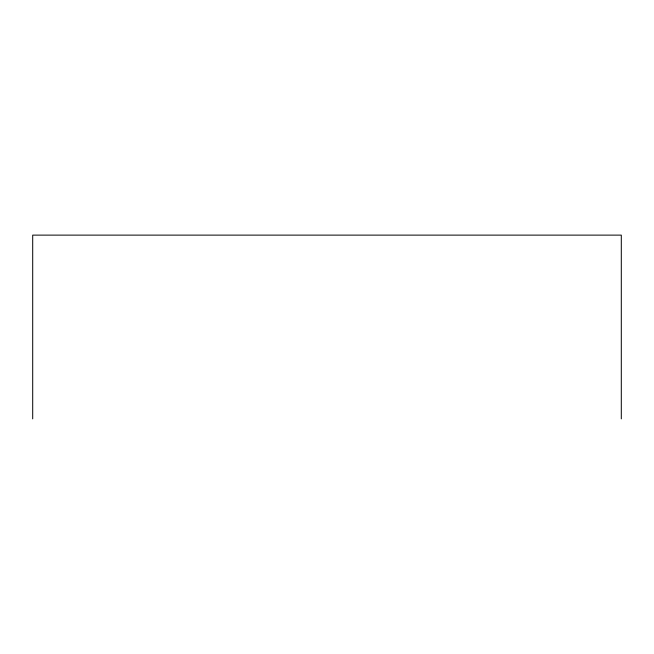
<?xml version="1.0" encoding="UTF-8"?>
<svg xmlns="http://www.w3.org/2000/svg" width="654" height="654" viewBox="0 0 654 654"><rect width="100%" height="100%" fill="white"/><g stroke="black" fill="none" stroke-linecap="round" stroke-linejoin="round"><path stroke-width="0.98" d="M621.3 418.879L621.3 235.121L32.7 235.121L32.7 418.879"/></g></svg>
